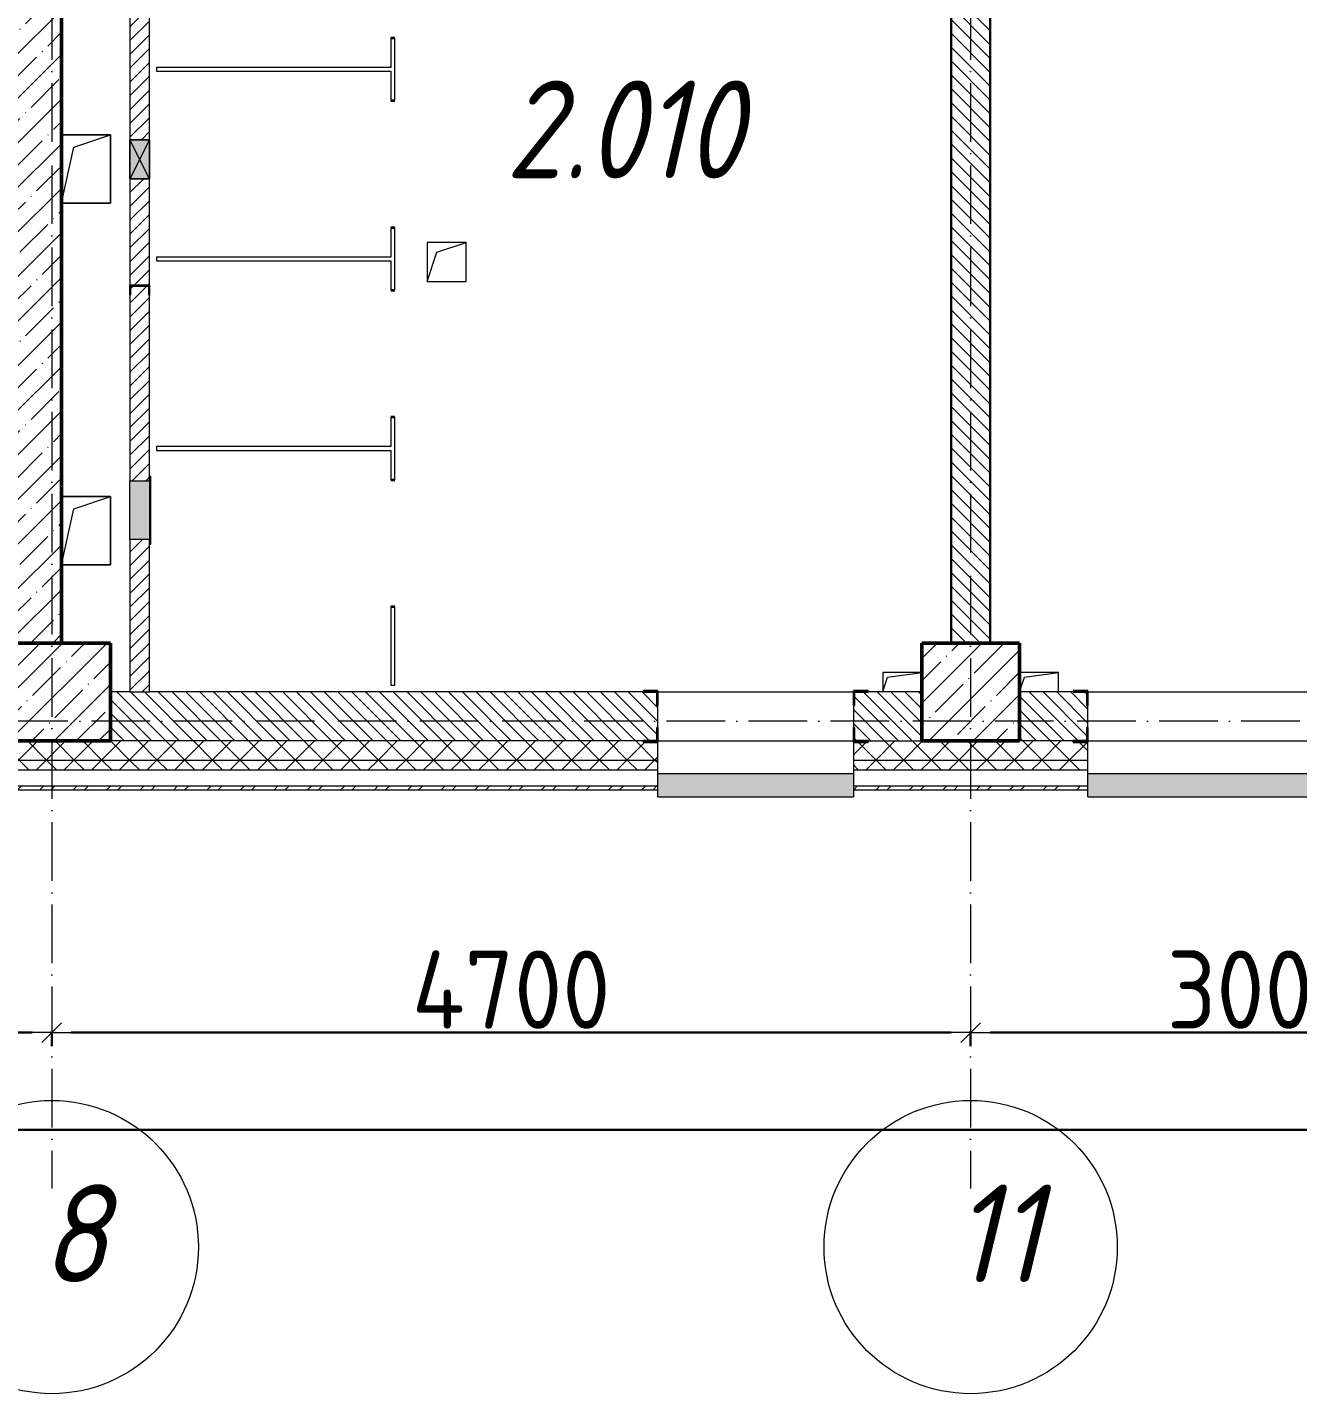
# Model space of a CAD drawing. Header units: millimetres. Extents: x -213536 to 1564669, y -45299 to 942238.
# Drawn here: x 557408 to 563905, y 623386 to 630375 of the extents above; entities that cross this region are included whole.
import ezdxf

# ---------------------------------------------------------------- set-up
doc = ezdxf.new("R2010")
doc.units = ezdxf.units.MM
doc.linetypes.add('50_200_ШТРИХ_1Т_ш5_п1_п1_', pattern=[700, 500, -100, 0, -100])
for name, color, linetype, lineweight in [('2.4) ПГП вычит ЖБбалки 0.4 м -', 24, 'Continuous', 30), ('3.1) ЖБ окна 1.2 м', 102, 'Continuous', 30), ('A-____-____-DIMS', 7, 'Continuous', 9), ('A-DETL-GENF-OTLN', 7, 'Continuous', 9), ('A-DOOR-OPNG-MCUT', 7, 'Continuous', 35), ('A-FLOR-____-OTLN', 7, 'Continuous', 9), ('A-GENM-____-MCUT', 7, 'Continuous', 25), ('A-GENM-____-OTLN', 7, 'Continuous', 9), ('A-GENM-____-OTLN-1', 7, 'Continuous', 25), ('A-GLAZ-____-OTLN', 7, 'Continuous', 9), ('A-WALL-____-MCUT', 7, 'Continuous', 13), ('A-WALL-____-MCUT-1', 7, 'Continuous', 9), ('A-WALL-____-MCUT-2', 7, 'Continuous', 50), ('A-WALL-____-OTLN', 7, 'Continuous', 9), ('A-WALL-____-PATT-1', 7, 'Continuous', 9), ('A-WALL-FNSH-MCUT-1', 7, 'Continuous', 9), ('S-COLS-____-MCUT', 7, 'Continuous', 50), ('S-COLS-____-OTLN', 7, 'Continuous', 9), ('S-GRID-____-IDEN', 7, 'Continuous', 9), ('S-GRID-____-OTLN-1', 7, '50_200_ШТРИХ_1Т_ш5_п1_п1_', 9), ('Марки помещений', 7, 'Continuous', 9)]:
    doc.layers.add(name, color=color, linetype=linetype, lineweight=lineweight)
doc.layers.add('A-DOOR-____-OTLN-1', color=7, linetype='Continuous', lineweight=9, true_color=0xffffff)
doc.layers.add('A-GLAZ-____-OTLN-1', color=7, linetype='Continuous', lineweight=9, true_color=0xc0c0c0)
doc.styles.add('ISOCPEUR_I_2', font='isocpeui.ttf', dxfattribs={"width": 0.85, "height": 2.3})
doc.styles.add('ISOCPEUR_I_9', font='isocpeui.ttf', dxfattribs={"width": 0.9, "height": 250})
doc.styles.add('СПДС', font='isocpeur.ttf', dxfattribs={"width": 0.9})
doc.dimstyles.new('Размера А3', dxfattribs={"dimtxt": 200, "dimasz": 100, "dimexe": 70, "dimexo": 100, "dimgap": 20, "dimtad": 1, "dimdec": 0, "dimrnd": 10, "dimzin": 0, "dimdsep": 46, "dimtxsty": 'СПДС', "dimblk": 'ARROWHEAD_6', "dimcen": 1, "dimclrd": 256, "dimclre": 256, "dimclrt": 256, "dimazin": 0, "dimtfac": 1, "dimtdec": 0, "dimtmove": 2, "dimatfit": 3, "dimfxl": 1, "dimtolj": 1, "dimtzin": 0, "dimarcsym": 0})
pattern_1 = [(135, (544282.637, 571544.04), (-35.35534, -35.35534), [])]
pattern_2 = [(45, (544282.64, 571544.04), (-70.71068, 70.71068), []), (135, (544282.64, 571544.04), (-70.71068, -70.71068), [])]

# ---------------------------------------------------------------- blocks, each defined once
blk = doc.blocks.new('BSC_Колонна _Прямоугольная - 500х500-V29-АР1_План отверстий 2 этажа в осях 1-64_Ю-ЯЯ')
at = {"layer": 'S-COLS-____-OTLN'}
h = blk.add_hatch(dxfattribs=at)
h.set_pattern_fill('FP_38', color=256, style=0, pattern_type=2)
h.set_pattern_definition([(45, (-17950, -55431.04), (-114.04925, 114.04925), []), (45, (-17835.95, -55431.04), (-114.04925, 114.04925), [201.613, -40.323, 3.353, -36.97])])
h.paths.add_polyline_path([(-250, -250), (250, -250), (250, 250), (-250, 250), (-250, 179.1)], flags=0)
at = {"layer": 'S-COLS-____-MCUT'}
for p, q in [((250, 250), (-250, 250)), ((-250, 250), (-250, -250)), ((250, -250), (250, 250)), ((-250, -250), (250, -250))]:
    blk.add_line(p, q, dxfattribs=at)
blk = doc.blocks.new('BSC_Колонна _Прямоугольная - 500х500-V59-АР1_План отверстий 2 этажа в осях 1-64_Ю-ЯЯ')
at = {"layer": 'S-COLS-____-OTLN'}
h = blk.add_hatch(dxfattribs=at)
h.set_pattern_fill('FP_70', color=256, style=0, pattern_type=2)
h.set_pattern_definition([(45, (-13300, -55431.04), (-114.04925, 114.04925), []), (45, (-13185.95, -55431.04), (-114.04925, 114.04925), [201.613, -40.323, 3.353, -36.97])])
h.paths.add_polyline_path([(-250, -250), (250, -250), (250, 250), (-250, 250), (-250, 179.1)], flags=0)
at = {"layer": 'S-COLS-____-MCUT'}
for p, q in [((250, 250), (-250, 250)), ((-250, 250), (-250, -250)), ((250, -250), (250, 250)), ((-250, -250), (250, -250))]:
    blk.add_line(p, q, dxfattribs=at)
blk = doc.blocks.new('DOR_ДУ_распашная__1Ст_Прямоугольная_ШЕР - Вн_650х2100h_Кабинки С_у-18405741-АР1_План отверстий 2 этажа в осях 1-64_Ю-ЯЯ')
at = {"layer": 'A-DOOR-OPNG-MCUT'}
for p, q in [((-325, -10), (-325, 10)), ((325, 10), (325, -10))]:
    blk.add_line(p, q, dxfattribs=at)
blk = doc.blocks.new('Фахверк_СКБ_Уголок - 250_2700-27497298-АР1_План отверстий 2 этажа в осях 1-64_Ю-ЯЯ')
at = {"layer": 'A-GENM-____-MCUT'}
for p, q in [((200, 181), (125, 181)), ((125, 181), (125, 106)), ((131, 106), (131, 175)), ((131, 175), (200, 175)), ((200, 175), (200, 181)), ((125, 106), (131, 106)), ((131, -6), (125, -6)), ((125, -6), (125, -81)), ((131, -75), (131, -6)), ((125, -81), (200, -81)), ((200, -75), (131, -75)), ((200, -81), (200, -75))]:
    blk.add_line(p, q, dxfattribs=at)
blk = doc.blocks.new('154_Фахверк_СКБ_Швеллер - Тип_100_3960-28331862-АР1_План отверстий 2 этажа в осях 1-64_Ю-ЯЯ')
at = {"layer": 'A-GENM-____-MCUT'}
for p, q in [((175, 50), (125, 50)), ((125, 50), (125, -50)), ((128, 47), (175, 47)), ((128, -47), (128, 47)), ((175, 47), (175, 50)), ((125, -50), (175, -50)), ((175, -47), (128, -47)), ((175, -50), (175, -47))]:
    blk.add_line(p, q, dxfattribs=at)
blk = doc.blocks.new('AR_Отверстие Ниша - Лючок-32402465-АР1_План отверстий 2 этажа в осях 1-64_Ю-ЯЯ')
at = {"layer": 'A-GLAZ-____-OTLN'}
blk.add_hatch(color=256, dxfattribs=at).paths.add_polyline_path([(150, 50), (-150, 50), (-150, -50), (150, -50)], flags=0)
for p, q in [((-150, 50), (150, 50)), ((-150, -50), (-150, 50)), ((150, 50), (150, -50)), ((150, -50), (-150, -50))]:
    blk.add_line(p, q, dxfattribs=at)
blk = doc.blocks.new('Л_Общий_Лючок - Лючок-29759562-АР1_План отверстий 2 этажа в осях 1-64_Ю-ЯЯ')
at = {"layer": 'A-GLAZ-____-OTLN-1'}
blk.add_hatch(color=256, dxfattribs=at).paths.add_polyline_path([(-24, -6), (324, -6), (324, 0), (-24, 0)], flags=0)
at = {"layer": 'A-GLAZ-____-OTLN'}
for p, q in [((-24, 0), (-24, -6)), ((324, 0), (324, -6)), ((-24, -6), (324, -6))]:
    blk.add_line(p, q, dxfattribs=at)
blk = doc.blocks.new('AR_Отверстие прямоугольное _в стене_ - AR_Отверстие прямоугольное _в стене__ВК-32402434-АР1_План отверстий 2 этажа в осях 1-64_Ю-ЯЯ')
at = {"layer": 'A-GLAZ-____-OTLN'}
blk.add_hatch(color=256, dxfattribs=at).paths.add_polyline_path([(100, 50), (-100, 50), (-100, -50), (100, -50)], flags=0)
at = {"layer": 'A-DETL-GENF-OTLN'}
for p, q in [((-100, -50), (-100, 50)), ((-100, 50), (100, 50)), ((100, 50), (-100, -50)), ((-100, 50), (100, -50)), ((100, 50), (-100, 50)), ((-100, 50), (-100, -50)), ((100, 50), (100, -50)), ((100, -50), (100, 50)), ((100, -50), (-100, -50)), ((-100, -50), (100, -50))]:
    blk.add_line(p, q, dxfattribs=at)
blk = doc.blocks.new('AR_Отверстие прямоугольное _в плите_ - AR_Отверстие прямоугольное _в плите_-V156-АР1_План отверстий 2 этажа в осях 1-64_Ю-ЯЯ')
at = {"layer": 'A-GENM-____-OTLN'}
for p, q in [((125, 175), (-125, 175)), ((-62.5, 112.5), (125, 175)), ((125, -175), (125, 175)), ((-125, -175), (-62.5, 112.5)), ((-125, -175), (125, -175))]:
    blk.add_line(p, q, dxfattribs=at)
blk = doc.blocks.new('AR_Отверстие прямоугольное _в плите_ - AR_Отверстие прямоугольное _в плите_-30459207-АР1_План отверстий 2 этажа в осях 1-64_Ю-ЯЯ')
at = {"layer": 'A-GENM-____-OTLN'}
for p, q in [((100, 100), (-100, 100)), ((-100, 100), (-100, -100)), ((-50, 50), (100, 100)), ((100, -100), (100, 100)), ((-100, -100), (-50, 50)), ((-100, -100), (100, -100))]:
    blk.add_line(p, q, dxfattribs=at)
blk = doc.blocks.new('AR_Отверстие прямоугольное _в плите_ - AR_Отверстие прямоугольное _в плите_-30510746-АР1_План отверстий 2 этажа в осях 1-64_Ю-ЯЯ')
at = {"layer": 'A-GENM-____-OTLN'}
for p, q in [((100, 50), (-100, 50)), ((-100, 50), (-100, -50)), ((-100, -50), (-75, 25)), ((-75, 25), (100, 50))]:
    blk.add_line(p, q, dxfattribs=at)
blk = doc.blocks.new('AR_Отверстие прямоугольное _в плите_ - AR_Отверстие прямоугольное _в плите_-V167-АР1_План отверстий 2 этажа в осях 1-64_Ю-ЯЯ')
at = {"layer": 'A-GENM-____-OTLN'}
for p, q in [((100, 50), (-100, 50)), ((-100, -50), (-75, 25)), ((-75, 25), (100, 50)), ((100, -50), (100, 50))]:
    blk.add_line(p, q, dxfattribs=at)
blk = doc.blocks.new('Отлив_СКБ - Отлив витража_120_НВФ-31885283-АР1_План отверстий 2 этажа в осях 1-64_Ю-ЯЯ')
at = {"layer": 'A-GLAZ-____-OTLN-1'}
for points in [[(426.1, -2), (1000, -2), (1000, 0), (0, 0), (0, -2)], [(426.1, -120), (1000, -120), (1000, -2), (0, -2), (0, -120)]]:
    blk.add_hatch(color=256, dxfattribs=at).paths.add_polyline_path(points, flags=0)
at = {"layer": 'A-GLAZ-____-OTLN'}
for p, q in [((0, 0), (1000, 0)), ((1000, -2), (0, -2)), ((0, -120), (0, -83)), ((0, -120), (1000, -120)), ((1000, -83), (1000, -120))]:
    blk.add_line(p, q, dxfattribs=at)
blk = doc.blocks.new('Отлив_СКБ - Отлив витража_120_НВФ-31885687-АР1_План отверстий 2 этажа в осях 1-64_Ю-ЯЯ')
at = {"layer": 'A-GLAZ-____-OTLN-1'}
for points in [[(0, 0), (0, -2), (1800, -2), (1800, 0), (1023.3, 0)], [(0, -83), (0, -120), (1800, -120), (1800, -2), (0, -2), (0, -63)]]:
    blk.add_hatch(color=256, dxfattribs=at).paths.add_polyline_path(points, flags=0)
at = {"layer": 'A-GLAZ-____-OTLN'}
for p, q in [((0, 0), (1800, 0)), ((1800, -2), (0, -2)), ((0, -120), (0, -83)), ((0, -120), (1800, -120)), ((1800, -83), (1800, -120))]:
    blk.add_line(p, q, dxfattribs=at)
blk = doc.blocks.new('Ось сетки - Круг_Ø6_00__ISO-2_5_0_9K_-25732049-АР1_План отверстий 2 этажа в осях 1-64_Ю-ЯЯ')
at = {"layer": 'S-GRID-____-IDEN'}
blk.add_circle((0, 0), 3, dxfattribs=at)
blk = doc.blocks.new('ARROWHEAD_6')
at = {"color": 0, "linetype": 'Continuous'}
for p, q in [((0, 0), (-1, 0)), ((-0.5, -0.5), (0.5, 0.5))]:
    blk.add_line(p, q, dxfattribs=at)
blk = doc.blocks.new('*D5562')
at = {"layer": 'A-____-____-DIMS', "lineweight": -2, "transparency": 16777216}
for p, q in [((-5741.7, 512710.5), (-5741.7, 512634.4)), ((-5641.7, 512704.4), (-2441.7, 512704.4)), ((-2341.7, 512710.5), (-2341.7, 512634.4))]:
    blk.add_line(p, q, dxfattribs=at)
at = {"layer": 'Defpoints', "color": 0, "lineweight": 30, "transparency": 16777216}
for p in [(-5741.7, 512810.5), (-2341.7, 512810.5), (-2341.7, 512704.4)]:
    blk.add_point(p, dxfattribs=at)
at = {"layer": 'A-____-____-DIMS', "lineweight": -2, "transparency": 16777216, "xscale": 100, "yscale": 100, "zscale": 100, "rotation": 180}
blk.add_blockref('ARROWHEAD_6', (-5741.7, 512704.4), dxfattribs=at)
at = {"layer": 'A-____-____-DIMS', "lineweight": -2, "transparency": 16777216, "xscale": 100, "yscale": 100, "zscale": 100}
blk.add_blockref('ARROWHEAD_6', (-2341.7, 512704.4), dxfattribs=at)
at = {"layer": 'A-____-____-DIMS', "transparency": 16777216, "insert": (-4041.7, 512924.4), "char_height": 400, "width": 2.564, "attachment_point": 5, "style": 'СПДС'}
blk.add_mtext('\\A1;3400', dxfattribs=at)
blk = doc.blocks.new('*D5563')
at = {"layer": 'A-____-____-DIMS', "lineweight": -2, "transparency": 16777216}
for p, q in [((-2341.7, 512710.5), (-2341.7, 512634.4)), ((-2241.7, 512704.4), (2258.3, 512704.4)), ((2358.3, 512710.5), (2358.3, 512634.4))]:
    blk.add_line(p, q, dxfattribs=at)
at = {"layer": 'Defpoints', "color": 0, "lineweight": 30, "transparency": 16777216}
for p in [(-2341.7, 512810.5), (2358.3, 512810.5), (2358.3, 512704.4)]:
    blk.add_point(p, dxfattribs=at)
at = {"layer": 'A-____-____-DIMS', "lineweight": -2, "transparency": 16777216, "xscale": 100, "yscale": 100, "zscale": 100, "rotation": 180}
blk.add_blockref('ARROWHEAD_6', (-2341.7, 512704.4), dxfattribs=at)
at = {"layer": 'A-____-____-DIMS', "lineweight": -2, "transparency": 16777216, "xscale": 100, "yscale": 100, "zscale": 100}
blk.add_blockref('ARROWHEAD_6', (2358.3, 512704.4), dxfattribs=at)
at = {"layer": 'A-____-____-DIMS', "transparency": 16777216, "insert": (8.3, 512924.4), "char_height": 400, "width": 2.564, "attachment_point": 5, "style": 'СПДС'}
blk.add_mtext('\\A1;4700', dxfattribs=at)
blk = doc.blocks.new('*D5564')
at = {"layer": 'A-____-____-DIMS', "lineweight": -2, "transparency": 16777216}
for p, q in [((2358.3, 512710.5), (2358.3, 512634.4)), ((2458.3, 512704.4), (5258.3, 512704.4)), ((5358.3, 512710.5), (5358.3, 512634.4))]:
    blk.add_line(p, q, dxfattribs=at)
at = {"layer": 'Defpoints', "color": 0, "lineweight": 30, "transparency": 16777216}
for p in [(2358.3, 512810.5), (5358.3, 512810.5), (5358.3, 512704.4)]:
    blk.add_point(p, dxfattribs=at)
at = {"layer": 'A-____-____-DIMS', "lineweight": -2, "transparency": 16777216, "xscale": 100, "yscale": 100, "zscale": 100, "rotation": 180}
blk.add_blockref('ARROWHEAD_6', (2358.3, 512704.4), dxfattribs=at)
at = {"layer": 'A-____-____-DIMS', "lineweight": -2, "transparency": 16777216, "xscale": 100, "yscale": 100, "zscale": 100}
blk.add_blockref('ARROWHEAD_6', (5358.3, 512704.4), dxfattribs=at)
at = {"layer": 'A-____-____-DIMS', "transparency": 16777216, "insert": (3858.3, 512924.4), "char_height": 400, "width": 2.488, "attachment_point": 5, "style": 'СПДС'}
blk.add_mtext('\\A1;3000', dxfattribs=at)
blk = doc.blocks.new('*D5556')
at = {"layer": 'A-____-____-DIMS', "lineweight": -2, "transparency": 16777216}
for p, q in [((-17941.7, 512213.7), (-17941.7, 512137.6)), ((-17841.7, 512207.6), (55358.3, 512207.6)), ((55458.3, 512213.7), (55458.3, 512137.6))]:
    blk.add_line(p, q, dxfattribs=at)
at = {"layer": 'Defpoints', "color": 0, "lineweight": 30, "transparency": 16777216}
for p in [(-17941.7, 512313.7), (55458.3, 512313.7), (55458.3, 512207.6)]:
    blk.add_point(p, dxfattribs=at)
at = {"layer": 'A-____-____-DIMS', "lineweight": -2, "transparency": 16777216, "xscale": 100, "yscale": 100, "zscale": 100, "rotation": 180}
blk.add_blockref('ARROWHEAD_6', (-17941.7, 512207.6), dxfattribs=at)
at = {"layer": 'A-____-____-DIMS', "lineweight": -2, "transparency": 16777216, "xscale": 100, "yscale": 100, "zscale": 100}
blk.add_blockref('ARROWHEAD_6', (55458.3, 512207.6), dxfattribs=at)
at = {"layer": 'A-____-____-DIMS', "transparency": 16777216, "insert": (18758.3, 512427.6), "char_height": 400, "width": 3.186, "attachment_point": 5, "style": 'СПДС'}
blk.add_mtext('\\A1;73400', dxfattribs=at)
blk = doc.blocks.new('2этаж')
at = {"layer": 'S-GRID-____-OTLN-1', "color": 251, "ltscale": 0.6, "true_color": 0x636466}
for p, q in [((-2341.7, 549908.8), (-2341.7, 511907.5)), ((2358.3, 549908.8), (2358.3, 511907.5)), ((88482.7, 514297), (-20260.4, 514297))]:
    blk.add_line(p, q, dxfattribs=at)
at = {"layer": 'S-GRID-____-IDEN', "xscale": 250, "yscale": 250, "zscale": 99.99999999999993, "rotation": 180}
for p in [(-2341.7, 511607.5), (2358.3, 511607.5)]:
    blk.add_blockref('Ось сетки - Круг_Ø6_00__ISO-2_5_0_9K_-25732049-АР1_План отверстий 2 этажа в осях 1-64_Ю-ЯЯ', p, dxfattribs=at)
at = {"layer": 'S-GRID-____-IDEN', "char_height": 500, "attachment_point": 1, "style": 'ISOCPEUR_I_9'}
for s, insert, width in [('\\fISOCPEUR|b0|i1|c204|p34|;\\W.9;8', (-2397.4, 511927.3), 202.025), ('11', (2267.1, 511927.3), 288.607)]:
    blk.add_mtext(s, dxfattribs=dict(at, insert=insert, width=width))
at = {"layer": 'A-____-____-DIMS'}
for base, p1, p2, picture, middle in [((-2341.7, 512704.4), (-5741.7, 512810.5), (-2341.7, 512810.5), '*D5562', (-4041.7, 512924.4)), ((2358.3, 512704.4), (-2341.7, 512810.5), (2358.3, 512810.5), '*D5563', (8.3, 512924.4)), ((5358.3, 512704.4), (2358.3, 512810.5), (5358.3, 512810.5), '*D5564', (3858.3, 512924.4)), ((55458.3, 512207.6), (-17941.7, 512313.7), (55458.3, 512313.7), '*D5556', (18758.3, 512427.6))]:
    dim = blk.add_linear_dim(base=base, p1=p1, p2=p2, dimstyle='Размера А3', override={"dimtxt": 400}, dxfattribs=at)
    dim.commit()
    dim.dimension.update_dxf_attribs({"geometry": picture, "text_midpoint": middle})

msp = doc.modelspace()

# ---------------------------------------------------------------- hatches: boundary and pattern name
at = {"layer": 'A-WALL-____-PATT-1'}
h = msp.add_hatch(dxfattribs=at)
h.set_pattern_fill('FP_13', color=256, style=0, pattern_type=2)
h.set_pattern_definition([(45, (544282.64, 571544.04), (-114.04925, 114.04925), []), (45, (544396.69, 571544.04), (-114.04925, 114.04925), [201.612, -40.322, 3.353, -36.97])])
h.paths.add_polyline_path([(557332.6, 627225.1), (557582.6, 627225.1), (557582.6, 634725.1), (557332.6, 634725.1), (557332.6, 628768.6)], flags=0)
h = msp.add_hatch(dxfattribs=at)
h.set_pattern_fill('FP_5', color=256, style=0, pattern_type=2)
h.set_pattern_definition([(45, (544282.637, 571544.04), (-35.35534, 35.35534), [])])
h.paths.add_polyline_path([(558032.6, 626975.1), (558032.6, 627755.1), (557932.6, 627755.1), (557932.6, 626975.1)], flags=0)
h.paths.add_polyline_path([(557932.6, 628055.1), (558032.6, 628055.1), (558032.6, 629005.1), (558029.6, 629005.1), (558029.6, 629052.1), (557935.6, 629052.1), (557935.6, 629005.1), (557932.6, 629005.1), (557932.6, 628768.6)], flags=0)
h.paths.add_polyline_path([(557982.4, 629055.1), (558032.6, 629055.1), (558032.6, 629600.1), (557932.6, 629600.1), (557932.6, 629055.1), (557935.6, 629055.1)], flags=0)
h.paths.add_polyline_path([(558000.2, 629800.1), (558032.6, 629800.1), (558032.6, 634525.1), (557932.6, 634525.1), (557932.6, 629800.1)], flags=0)
h = msp.add_hatch(dxfattribs=at)
h.set_pattern_fill('FP_6', color=256, style=0, pattern_type=2)
h.set_pattern_definition(pattern_1)
h.paths.add_polyline_path([(562132.6, 627225.1), (562332.6, 627225.1), (562332.6, 630719.1), (562263.6, 630719.1), (562263.6, 630725.1), (562332.6, 630725.1), (562332.6, 634225.1), (562132.6, 634225.1), (562132.6, 630725.1), (562201.6, 630725.1), (562201.6, 630719.1), (562132.6, 630719.1), (562132.6, 628768.6)], flags=0)
h = msp.add_hatch(dxfattribs=at)
h.set_pattern_fill('FP_6', color=256, style=0, pattern_type=2)
h.set_pattern_definition(pattern_1)
h.paths.add_polyline_path([(561638.6, 626725.1), (561982.6, 626725.1), (561982.6, 626975.1), (561638.6, 626975.1), (561638.6, 626906.1), (561632.6, 626906.1), (561632.6, 626794.1), (561638.6, 626794.1), (561638.6, 626729.4)], flags=0)
h.paths.add_polyline_path([(560175, 626725.1), (560626.6, 626725.7), (560626.6, 626794.1), (560632.6, 626794.1), (560632.6, 626906.1), (560626.6, 626906.1), (560626.6, 626975.1), (557832.6, 626975.1), (557832.6, 626725.1), (558407.5, 626725.1)], flags=0)
h = msp.add_hatch(dxfattribs=at)
h.set_pattern_fill('FP_6', color=256, style=0, pattern_type=2)
h.set_pattern_definition(pattern_1)
h.paths.add_polyline_path([(564638.6, 626725.1), (564982.6, 626725.1), (564982.6, 626975.1), (564638.6, 626975.1), (564638.6, 626906.1), (564632.6, 626906.1), (564632.6, 626794.1), (564638.6, 626794.1)], flags=0)
h.paths.add_polyline_path([(562826.2, 626725.1), (562826.6, 626725.1), (562826.6, 626794.1), (562832.6, 626794.1), (562832.6, 626906.1), (562826.6, 626906.1), (562826.2, 626975.1), (562482.6, 626975.1), (562482.6, 626725.1), (562757.6, 626725.1)], flags=0)
h = msp.add_hatch(dxfattribs=at)
h.set_pattern_fill('FP_1', color=256, style=0, pattern_type=2)
h.set_pattern_definition(pattern_2)
h.paths.add_polyline_path([(618502.5, 626625.1), (618582.6, 626625.1), (618582.6, 626725.1), (612232.6, 626725.1), (612232.6, 626625.1), (614967.5, 626625.1)], flags=0)
h.paths.add_polyline_path([(609282.6, 626625.1), (611232.6, 626625.1), (611232.6, 626725.1), (609357.6, 626725.1), (609357.6, 626719.1), (609282.6, 626719.1)], flags=0)
h.paths.add_polyline_path([(608282.6, 626625.1), (608282.6, 626719.1), (608207.6, 626719.1), (608207.6, 626725.1), (607257.6, 626725.1), (607257.6, 626719.1), (607182.6, 626719.1), (607182.6, 626625.1), (607897.5, 626625.1)], flags=0)
h.paths.add_polyline_path([(604362.5, 626625.1), (605382.6, 626625.1), (605382.6, 626719.1), (605307.6, 626719.1), (605307.6, 626725.1), (604257.6, 626725.1), (604257.6, 626719.1), (604182.6, 626719.1), (604182.6, 626625.1), (604257.6, 626625.1)], flags=0)
h.paths.add_polyline_path([(602382.6, 626625.1), (602382.6, 626719.1), (602307.6, 626719.1), (602307.6, 626725.1), (601257.6, 626725.1), (601257.6, 626719.1), (601182.6, 626719.1), (601182.6, 626625.1), (601711.2, 626625.1)], flags=0)
h.paths.add_polyline_path([(598618.1, 626625.1), (599382.6, 626625.1), (599382.6, 626719.1), (599307.6, 626719.1), (599307.6, 626725.1), (598257.6, 626725.1), (598257.6, 626719.1), (598182.6, 626719.1), (598182.6, 626625.1), (598532.6, 626625.1)], flags=0)
h.paths.add_polyline_path([(596307.6, 626625.1), (596382.6, 626625.1), (596382.6, 626719.1), (596307.6, 626719.1), (596307.6, 626725.1), (595257.6, 626725.1), (595257.6, 626719.1), (595182.6, 626719.1), (595182.6, 626625.1), (595525, 626625.1)], flags=0)
h.paths.add_polyline_path([(592182.6, 626625.1), (593382.6, 626625.1), (593382.6, 626719.1), (593307.6, 626719.1), (593307.6, 626725.1), (592257.6, 626725.1), (592257.6, 626719.1), (592182.6, 626719.1)], flags=0)
h.paths.add_polyline_path([(586757.6, 626625.1), (586832.6, 626625.1), (586832.6, 626719.1), (586757.6, 626719.1), (586757.6, 626725.1), (585707.6, 626725.1), (585707.6, 626719.1), (585632.6, 626719.1), (585632.6, 626625.1), (586687.5, 626625.1)], flags=0)
h.paths.add_polyline_path([(588707.6, 626625.1), (590382.6, 626625.1), (590382.6, 626719.1), (590307.6, 626719.1), (590307.6, 626725.1), (588707.6, 626725.1), (588707.6, 626719.1), (588632.6, 626719.1), (588632.6, 626625.1)], flags=0)
h.paths.add_polyline_path([(583757.6, 626625.1), (583832.6, 626625.1), (583832.6, 626719.1), (583757.6, 626719.1), (583757.6, 626725.1), (582707.6, 626725.1), (582707.6, 626719.1), (582632.6, 626719.1), (582632.6, 626625.1), (583482.6, 626625.1)], flags=0)
h.paths.add_polyline_path([(580832.6, 626625.1), (580832.6, 626719.1), (580757.6, 626719.1), (580757.6, 626725.1), (579707.6, 626725.1), (579707.6, 626719.1), (579632.6, 626719.1), (579632.6, 626625.1), (580501.2, 626625.1)], flags=0)
h.paths.add_polyline_path([(576632.6, 626625.1), (577832.6, 626625.1), (577832.6, 626719.1), (577757.6, 626719.1), (577757.6, 626725.1), (576707.6, 626725.1), (576707.6, 626719.1), (576632.6, 626719.1)], flags=0)
h.paths.add_polyline_path([(574832.6, 626625.1), (574832.6, 626719.1), (574757.6, 626719.1), (574757.6, 626725.1), (573707.6, 626725.1), (573707.6, 626719.1), (573632.6, 626719.1), (573632.6, 626625.1), (574757.6, 626625.1)], flags=0)
h.paths.add_polyline_path([(570982.6, 626625.1), (571832.6, 626625.1), (571832.6, 626719.1), (571757.6, 626719.1), (571757.6, 626725.1), (570707.6, 626725.1), (570707.6, 626719.1), (570632.6, 626719.1), (570632.6, 626625.1), (570780, 626625.1)], flags=0)
h.paths.add_polyline_path([(568832.6, 626625.1), (568832.6, 626719.1), (568757.6, 626719.1), (568757.6, 626725.1), (567707.6, 626725.1), (567707.6, 626719.1), (567632.6, 626719.1), (567632.6, 626625.1), (568128.7, 626625.1)], flags=0)
h.paths.add_polyline_path([(565832.6, 626625.1), (565832.6, 626719.1), (565757.6, 626719.1), (565757.6, 626725.1), (564707.6, 626725.1), (564707.6, 626719.1), (564632.6, 626719.1), (564632.6, 626625.1), (565757.6, 626625.1)], flags=0)
h.paths.add_polyline_path([(562832.6, 626625.1), (562832.6, 626719.1), (562757.6, 626719.1), (562757.6, 626725.1), (561707.6, 626725.1), (561707.6, 626719.1), (561632.6, 626719.1), (561632.6, 626625.1), (562826.2, 626625.1)], flags=0)
h.paths.add_polyline_path([(560632.6, 626625.1), (560632.6, 626719.1), (560557.6, 626719.1), (560557.6, 626725.1), (550832.6, 626725.1), (550832.6, 626625.1), (560175, 626625.1)], flags=0)
h.paths.add_polyline_path([(549832.6, 626625.1), (549832.6, 626725.1), (541832.6, 626725.1), (541832.6, 626625.1), (547802.5, 626625.1)], flags=0)
h = msp.add_hatch(dxfattribs=at)
h.set_pattern_fill('FP_1', color=256, style=0, pattern_type=2)
h.set_pattern_definition(pattern_2)
h.paths.add_polyline_path([(618582.6, 626575.1), (618582.6, 626625.1), (612232.6, 626625.1), (612232.6, 626575.1), (618502.5, 626575.1)], flags=0)
h.paths.add_polyline_path([(611232.6, 626575.1), (611232.6, 626625.1), (609282.6, 626625.1), (609282.6, 626575.1), (609665, 626575.1)], flags=0)
h.paths.add_polyline_path([(608282.6, 626575.1), (608282.6, 626625.1), (607182.6, 626625.1), (607182.6, 626575.1), (607897.5, 626575.1)], flags=0)
h.paths.add_polyline_path([(605382.6, 626575.1), (605382.6, 626625.1), (604182.6, 626625.1), (604182.6, 626575.1), (604362.5, 626575.1)], flags=0)
h.paths.add_polyline_path([(602382.6, 626575.1), (602382.6, 626625.1), (601182.6, 626625.1), (601182.6, 626575.1), (601711.2, 626575.1)], flags=0)
h.paths.add_polyline_path([(599382.6, 626575.1), (599382.6, 626625.1), (598182.6, 626625.1), (598182.6, 626575.1), (599060, 626575.1)], flags=0)
h.paths.add_polyline_path([(595182.6, 626575.1), (596382.6, 626575.1), (596382.6, 626625.1), (595182.6, 626625.1)], flags=0)
h.paths.add_polyline_path([(592873.7, 626575.1), (593382.6, 626575.1), (593382.6, 626625.1), (592182.6, 626625.1), (592182.6, 626575.1)], flags=0)
h.paths.add_polyline_path([(588632.6, 626575.1), (590382.6, 626575.1), (590382.6, 626625.1), (588632.6, 626625.1)], flags=0)
h.paths.add_polyline_path([(585632.6, 626575.1), (586832.6, 626575.1), (586832.6, 626625.1), (585632.6, 626625.1)], flags=0)
h.paths.add_polyline_path([(583832.6, 626575.1), (583832.6, 626625.1), (582632.6, 626625.1), (582632.6, 626575.1), (583152.5, 626575.1)], flags=0)
h.paths.add_polyline_path([(577832.6, 626575.1), (577832.6, 626625.1), (576632.6, 626625.1), (576632.6, 626575.1)], flags=0)
h.paths.add_polyline_path([(579632.6, 626575.1), (580832.6, 626575.1), (580832.6, 626625.1), (579632.6, 626625.1)], flags=0)
h.paths.add_polyline_path([(574832.6, 626575.1), (574832.6, 626625.1), (573632.6, 626625.1), (573632.6, 626575.1), (574315, 626575.1)], flags=0)
h.paths.add_polyline_path([(571832.6, 626575.1), (571832.6, 626625.1), (570632.6, 626625.1), (570632.6, 626575.1), (571663.7, 626575.1)], flags=0)
h.paths.add_polyline_path([(567632.6, 626575.1), (568832.6, 626575.1), (568832.6, 626625.1), (567632.6, 626625.1)], flags=0)
h.paths.add_polyline_path([(565832.6, 626575.1), (565832.6, 626625.1), (564632.6, 626625.1), (564632.6, 626575.1), (565477.5, 626575.1)], flags=0)
h.paths.add_polyline_path([(562826.2, 626575.1), (562832.6, 626575.1), (562832.6, 626625.1), (561632.6, 626625.1), (561632.6, 626575.1), (561942.5, 626575.1)], flags=0)
h.paths.add_polyline_path([(560632.6, 626575.1), (560632.6, 626625.1), (550832.6, 626625.1), (550832.6, 626575.1), (560175, 626575.1)], flags=0)
h.paths.add_polyline_path([(549832.6, 626575.1), (549832.6, 626625.1), (541732.6, 626625.1), (541732.6, 626575.1), (547802.5, 626575.1)], flags=0)
h = msp.add_hatch(dxfattribs=at)
h.set_pattern_fill('FP_3', color=256, style=0, pattern_type=2)
h.set_pattern_definition([(45, (544282.64, 571544.04), (-85.53659, 85.53659), []), (45, (544339.66, 571544.04), (-85.53659, 85.53659), [])])
h.paths.add_polyline_path([(589497.6, 626475.1), (589497.6, 626495.1), (588632.6, 626495.1), (588632.6, 626475.1), (589338.7, 626475.1)], flags=0)
h.paths.add_polyline_path([(586687.5, 626475.1), (586832.6, 626475.1), (586832.6, 626495.1), (585632.6, 626495.1), (585632.6, 626475.1)], flags=0)
h.paths.add_polyline_path([(583152.5, 626475.1), (583832.6, 626475.1), (583832.6, 626495.1), (582632.6, 626495.1), (582632.6, 626475.1)], flags=0)
h.paths.add_polyline_path([(580832.6, 626475.1), (580832.6, 626495.1), (579632.6, 626495.1), (579632.6, 626475.1), (580501.2, 626475.1)], flags=0)
h.paths.add_polyline_path([(577832.6, 626475.1), (577832.6, 626495.1), (576632.6, 626495.1), (576632.6, 626475.1)], flags=0)
h.paths.add_polyline_path([(574832.6, 626475.1), (574832.6, 626495.1), (573632.6, 626495.1), (573632.6, 626475.1), (574315, 626475.1)], flags=0)
h.paths.add_polyline_path([(571663.7, 626475.1), (571832.6, 626475.1), (571832.6, 626495.1), (570632.6, 626495.1), (570632.6, 626475.1), (570780, 626475.1)], flags=0)
h.paths.add_polyline_path([(568832.6, 626475.1), (568832.6, 626495.1), (567632.6, 626495.1), (567632.6, 626475.1), (568128.7, 626475.1)], flags=0)
h.paths.add_polyline_path([(565477.5, 626475.1), (565832.6, 626475.1), (565832.6, 626495.1), (564632.6, 626495.1), (564632.6, 626475.1)], flags=0)
h.paths.add_polyline_path([(561632.6, 626475.1), (562832.6, 626475.1), (562832.6, 626495.1), (561632.6, 626495.1)], flags=0)
h.paths.add_polyline_path([(560632.6, 626475.1), (560632.6, 626495.1), (550832.6, 626495.1), (550832.6, 626475.1), (560175, 626475.1)], flags=0)
h.paths.add_polyline_path([(549832.6, 626475.1), (549832.6, 626495.1), (541602.6, 626495.1), (541602.6, 626475.1), (547802.5, 626475.1)], flags=0)

# ---------------------------------------------------------------- linework, layer by layer
at = {"layer": '2.4) ПГП вычит ЖБбалки 0.4 м -'}
for points in [[(562132.6, 634225.1), (562132.6, 627225.1)], [(562332.6, 627225.1), (562332.6, 634025.1)]]:
    msp.add_lwpolyline(points, dxfattribs=at)
at = {"layer": 'A-FLOR-____-OTLN'}
for p, q in [((557582.6, 629825.1), (557832.6, 629825.1)), ((557832.6, 629825.1), (557832.6, 629475.1)), ((557832.6, 629475.1), (557582.6, 629475.1)), ((557582.6, 627975.1), (557832.6, 627975.1)), ((557832.6, 627975.1), (557832.6, 627625.1)), ((557832.6, 627625.1), (557582.6, 627625.1))]:
    msp.add_line(p, q, dxfattribs=at)
at = {"layer": 'A-WALL-____-MCUT'}
for p, q in [((562132.6, 630650.1), (562132.6, 627225.1)), ((562332.6, 627225.1), (562332.6, 630650.1)), ((557932.6, 626975.1), (557832.6, 626975.1)), ((557932.6, 626975.1), (558032.6, 626975.1)), ((560557.6, 626975.1), (558032.6, 626975.1)), ((561982.6, 626975.1), (561707.6, 626975.1)), ((562757.6, 626975.1), (562482.6, 626975.1)), ((560632.6, 626794.1), (560632.6, 626906.1)), ((561632.6, 626906.1), (561632.6, 626794.1)), ((562832.6, 626794.1), (562832.6, 626906.1)), ((560557.6, 626725.1), (557832.6, 626725.1)), ((560632.6, 626495.1), (560632.6, 626719.1)), ((561632.6, 626719.1), (561632.6, 626495.1)), ((561707.6, 626725.1), (561982.6, 626725.1)), ((562832.6, 626495.1), (562832.6, 626719.1)), ((550832.6, 626495.1), (560632.6, 626495.1)), ((561632.6, 626495.1), (562832.6, 626495.1))]:
    msp.add_line(p, q, dxfattribs=at)
at = {"layer": 'A-WALL-____-MCUT-1'}
for p, q in [((562757.6, 626725.1), (562482.6, 626725.1)), ((560632.6, 626625.1), (550832.6, 626625.1)), ((562832.6, 626625.1), (561632.6, 626625.1)), ((560632.6, 626575.1), (550832.6, 626575.1)), ((562832.6, 626575.1), (561632.6, 626575.1))]:
    msp.add_line(p, q, dxfattribs=at)
at = {"layer": 'A-WALL-____-MCUT-2'}
msp.add_line((557582.6, 627225.1), (557582.6, 634725.1), dxfattribs=at)
at = {"layer": 'A-WALL-____-OTLN'}
for p, q in [((560632.6, 626975.1), (561632.6, 626975.1)), ((562832.6, 626975.1), (564632.6, 626975.1)), ((560632.6, 626725.1), (561632.6, 626725.1)), ((562832.6, 626725.1), (564632.6, 626725.1))]:
    msp.add_line(p, q, dxfattribs=at)
at = {"layer": 'A-WALL-FNSH-MCUT-1'}
for p, q in [((557932.6, 634525.1), (557932.6, 629800.1)), ((558032.6, 629800.1), (558032.6, 631155.1)), ((559267.6, 630320.1), (559267.6, 630170.1)), ((559287.6, 630000.1), (559287.6, 630320.1)), ((559267.6, 630170.1), (558067.6, 630170.1)), ((558067.6, 630170.1), (558067.6, 630150.1)), ((558067.6, 630150.1), (559267.6, 630150.1)), ((559267.6, 630150.1), (559267.6, 630000.1)), ((557932.6, 629600.1), (557932.6, 629055.1)), ((558032.6, 629055.1), (558032.6, 629600.1)), ((559267.6, 629350.1), (559267.6, 629200.1)), ((559287.6, 629030.1), (559287.6, 629350.1)), ((559267.6, 629200.1), (558067.6, 629200.1)), ((558067.6, 629200.1), (558067.6, 629180.1)), ((558067.6, 629180.1), (559267.6, 629180.1)), ((559267.6, 629180.1), (559267.6, 629030.1)), ((557932.6, 629005.1), (557932.6, 628055.1)), ((558032.6, 628055.1), (558032.6, 629005.1)), ((559267.6, 628380.1), (559267.6, 628230.1)), ((559287.6, 628060.1), (559287.6, 628380.1)), ((559267.6, 628230.1), (558067.6, 628230.1)), ((558067.6, 628230.1), (558067.6, 628210.1)), ((558067.6, 628210.1), (559267.6, 628210.1)), ((559267.6, 628210.1), (559267.6, 628060.1)), ((557932.6, 627755.1), (557932.6, 626975.1)), ((558032.6, 626975.1), (558032.6, 627755.1)), ((559267.6, 627410.1), (559267.6, 627010.1)), ((559287.6, 627010.1), (559287.6, 627410.1)), ((559267.6, 627010.1), (559287.6, 627010.1)), ((550832.6, 626475.1), (560632.6, 626475.1)), ((560632.6, 626475.1), (560632.6, 626495.1)), ((561632.6, 626495.1), (561632.6, 626475.1)), ((561632.6, 626475.1), (562832.6, 626475.1)), ((562832.6, 626475.1), (562832.6, 626495.1))]:
    msp.add_line(p, q, dxfattribs=at)

# ---------------------------------------------------------------- block references
at = {"layer": '3.1) ЖБ окна 1.2 м'}
msp.add_blockref('2этаж', (559874.3, 112528.1), dxfattribs=at)
at = {"layer": 'A-DOOR-____-OTLN-1', "rotation": 90.00000000000007}
for p in [(559277.6, 630645.1), (559277.6, 629675.1), (559277.6, 628705.1), (559277.6, 627735.1)]:
    msp.add_blockref('DOR_ДУ_распашная__1Ст_Прямоугольная_ШЕР - Вн_650х2100h_Кабинки С_у-18405741-АР1_План отверстий 2 этажа в осях 1-64_Ю-ЯЯ', p, dxfattribs=at)
at = {"layer": 'A-GENM-____-OTLN'}
for name, p in [('AR_Отверстие прямоугольное _в плите_ - AR_Отверстие прямоугольное _в плите_-V156-АР1_План отверстий 2 этажа в осях 1-64_Ю-ЯЯ', (557707.6, 629650.1)), ('AR_Отверстие прямоугольное _в плите_ - AR_Отверстие прямоугольное _в плите_-30459207-АР1_План отверстий 2 этажа в осях 1-64_Ю-ЯЯ', (559552.6, 629175.1)), ('AR_Отверстие прямоугольное _в плите_ - AR_Отверстие прямоугольное _в плите_-V156-АР1_План отверстий 2 этажа в осях 1-64_Ю-ЯЯ', (557707.6, 627800.1)), ('AR_Отверстие прямоугольное _в плите_ - AR_Отверстие прямоугольное _в плите_-30510746-АР1_План отверстий 2 этажа в осях 1-64_Ю-ЯЯ', (561882.6, 627025.1)), ('AR_Отверстие прямоугольное _в плите_ - AR_Отверстие прямоугольное _в плите_-V167-АР1_План отверстий 2 этажа в осях 1-64_Ю-ЯЯ', (562582.6, 627025.1))]:
    msp.add_blockref(name, p, dxfattribs=at)
at = {"layer": 'A-GENM-____-OTLN-1'}
for name, p, rotation in [('154_Фахверк_СКБ_Швеллер - Тип_100_3960-28331862-АР1_План отверстий 2 этажа в осях 1-64_Ю-ЯЯ', (557982.6, 629180.1), 270.0000000000001), ('Фахверк_СКБ_Уголок - 250_2700-27497298-АР1_План отверстий 2 этажа в осях 1-64_Ю-ЯЯ', (560757.6, 626900.1), 180), ('Фахверк_СКБ_Уголок - 250_2700-27497298-АР1_План отверстий 2 этажа в осях 1-64_Ю-ЯЯ', (562957.6, 626900.1), 180)]:
    msp.add_blockref(name, p, dxfattribs=dict(at, rotation=rotation))
msp.add_blockref('Фахверк_СКБ_Уголок - 250_2700-27497298-АР1_План отверстий 2 этажа в осях 1-64_Ю-ЯЯ', (561507.6, 626800.1), dxfattribs=at)
at = {"layer": 'A-GLAZ-____-OTLN'}
for name, p, rotation in [('AR_Отверстие прямоугольное _в стене_ - AR_Отверстие прямоугольное _в стене__ВК-32402434-АР1_План отверстий 2 этажа в осях 1-64_Ю-ЯЯ', (557982.6, 629700.1), 270.0000000000001), ('Л_Общий_Лючок - Лючок-29759562-АР1_План отверстий 2 этажа в осях 1-64_Ю-ЯЯ', (558032.6, 627755.1), 90.0000000000001), ('AR_Отверстие Ниша - Лючок-32402465-АР1_План отверстий 2 этажа в осях 1-64_Ю-ЯЯ', (557982.6, 627905.1), 270.0000000000001)]:
    msp.add_blockref(name, p, dxfattribs=dict(at, rotation=rotation))
for name, p in [('Отлив_СКБ - Отлив витража_120_НВФ-31885283-АР1_План отверстий 2 этажа в осях 1-64_Ю-ЯЯ', (560632.6, 626558.1)), ('Отлив_СКБ - Отлив витража_120_НВФ-31885687-АР1_План отверстий 2 этажа в осях 1-64_Ю-ЯЯ', (562832.6, 626558.1))]:
    msp.add_blockref(name, p, dxfattribs=at)
at = {"layer": 'S-COLS-____-OTLN'}
for name, p in [('BSC_Колонна _Прямоугольная - 500х500-V59-АР1_План отверстий 2 этажа в осях 1-64_Ю-ЯЯ', (557582.6, 626975.1)), ('BSC_Колонна _Прямоугольная - 500х500-V29-АР1_План отверстий 2 этажа в осях 1-64_Ю-ЯЯ', (562232.6, 626975.1))]:
    msp.add_blockref(name, p, dxfattribs=at)

# ---------------------------------------------------------------- texts
at = {"layer": 'Марки помещений', "insert": (559853.8, 630102.8), "char_height": 500, "width": 737.552, "attachment_point": 1, "style": 'ISOCPEUR_I_2'}
msp.add_mtext('2.010', dxfattribs=at)

doc.saveas('drawing.dxf')
